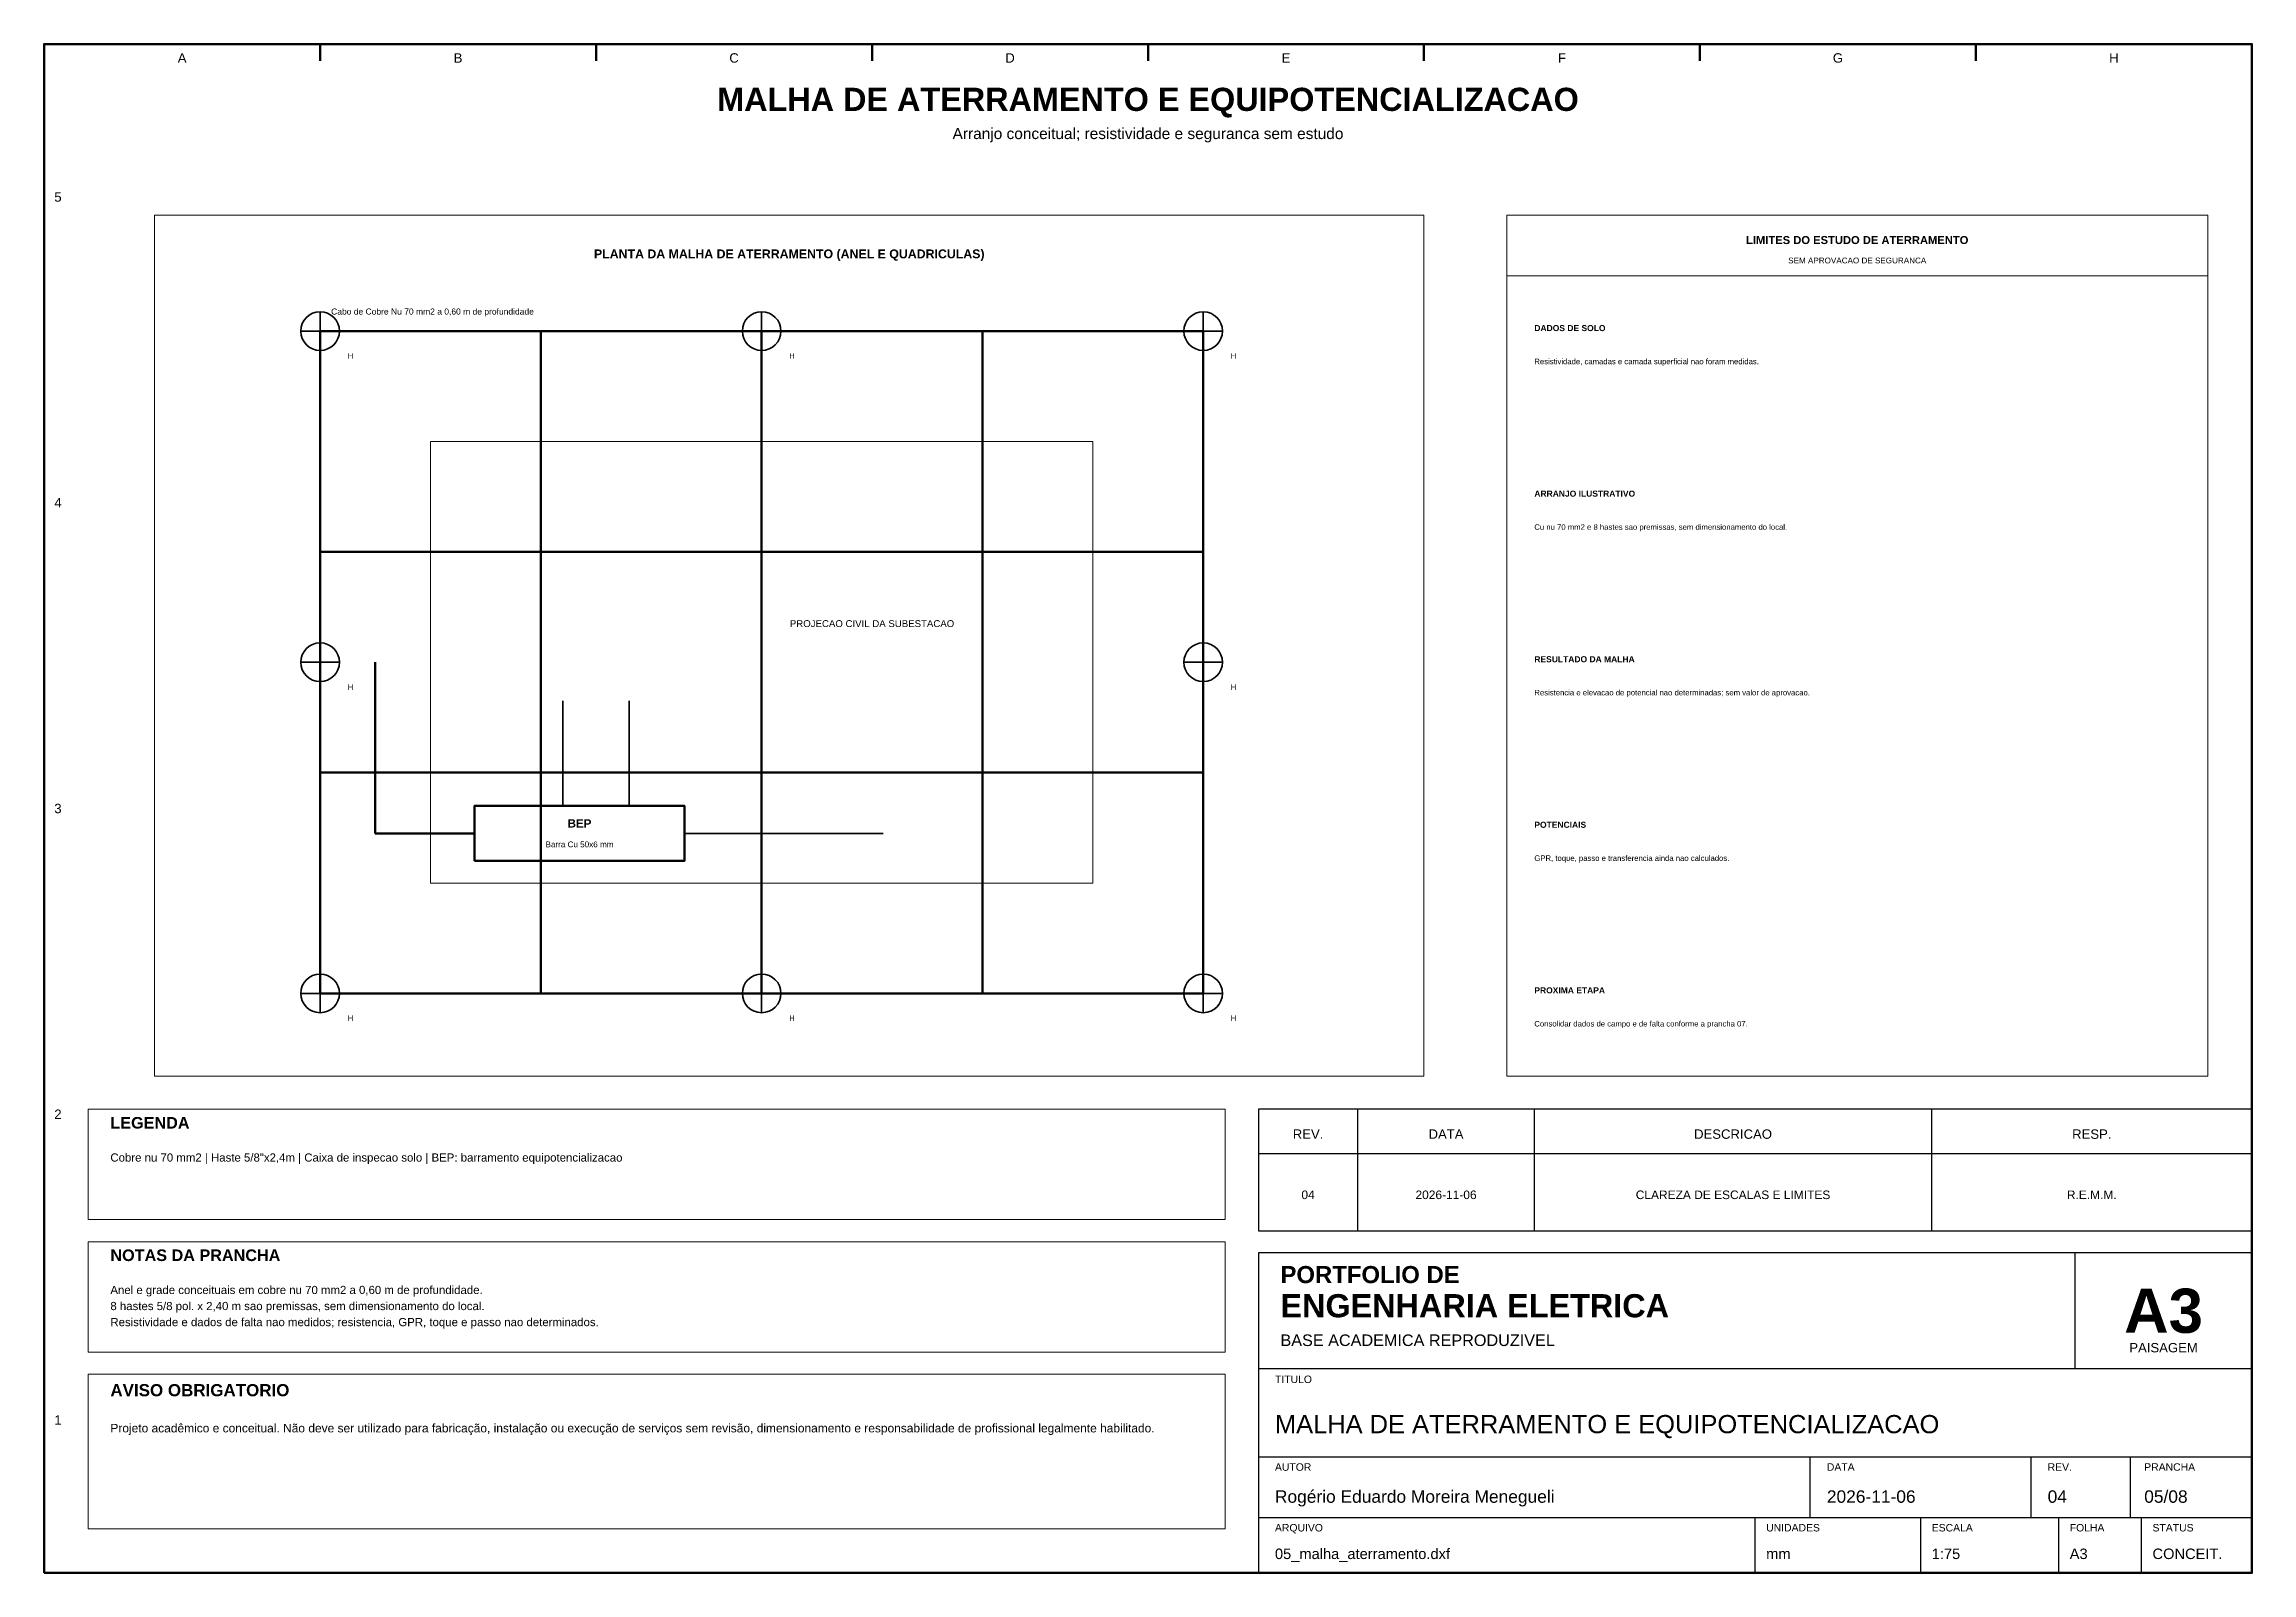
# Model space of a CAD drawing. Header units: millimetres. Extents: x 10 to 410, y 10 to 287.
import ezdxf
from ezdxf.enums import TextEntityAlignment as Align

# ---------------------------------------------------------------- set-up
doc = ezdxf.new("R2010")
doc.units = ezdxf.units.MM
for name, color, linetype, lineweight in [('00_MOLDURA', 7, 'CONTINUOUS', 50), ('01_CARIMBO', 7, 'CONTINUOUS', 25), ('02_TEXTO', 7, 'CONTINUOUS', 18), ('04_EQUIPAMENTOS', 32, 'CONTINUOUS', 35), ('05_POTENCIA', 12, 'CONTINUOUS', 50), ('08_CABOS', 124, 'CONTINUOUS', 35), ('11_ARQUITETURA', 253, 'CONTINUOUS', 18), ('12_LEGENDA', 7, 'CONTINUOUS', 18), ('13_NOTAS', 7, 'CONTINUOUS', 18)]:
    doc.layers.add(name, color=color, linetype=linetype, lineweight=lineweight)
doc.styles.add('PORTFOLIO_TEXTO', font='arial.ttf')
doc.styles.add('PORTFOLIO_TITULO', font='arialbd.ttf', dxfattribs={"width": 0.92})

# ---------------------------------------------------------------- blocks, each defined once
blk = doc.blocks.new('CARIMBO_A3')
at = {"layer": '01_CARIMBO'}
for p, q in [((148, 37), (148, 58)), ((0, 37), (180, 37)), ((0, 21), (180, 21)), ((100, 10), (100, 21)), ((140, 10), (140, 21)), ((158, 10), (158, 21)), ((0, 10), (180, 10)), ((90, 0), (90, 10)), ((120, 0), (120, 10)), ((145, 0), (145, 10)), ((160, 0), (160, 10))]:
    blk.add_line(p, q, dxfattribs=at)
blk.add_lwpolyline([(0, 0), (180, 0), (180, 58), (0, 58)], close=True, dxfattribs=at)
at = {"layer": '01_CARIMBO', "style": 'PORTFOLIO_TEXTO'}
for s, p in [('TITULO', (3, 34.4)), ('AUTOR', (3, 18.5)), ('DATA', (103, 18.5)), ('REV.', (143, 18.5)), ('PRANCHA', (160.5, 18.5)), ('ARQUIVO', (3, 7.5)), ('UNIDADES', (92, 7.5)), ('ESCALA', (122, 7.5)), ('FOLHA', (147, 7.5)), ('STATUS', (162, 7.5))]:
    blk.add_text(s, height=1.35, dxfattribs=at).set_placement(p)
at = {"layer": '02_TEXTO'}
for s, height, style, p in [('PORTFOLIO DE', 3.1, 'PORTFOLIO_TITULO', (4, 52.5)), ('ENGENHARIA ELETRICA', 4.2, 'PORTFOLIO_TITULO', (4, 46.3)), ('BASE ACADEMICA REPRODUZIVEL', 2.1, 'PORTFOLIO_TEXTO', (4, 41.1))]:
    blk.add_text(s, height=height, dxfattribs=dict(at, style=style)).set_placement(p)
for s, height, style, p in [('A3', 8, 'PORTFOLIO_TITULO', (164, 47.5)), ('PAISAGEM', 1.7, 'PORTFOLIO_TEXTO', (164, 40.8))]:
    blk.add_text(s, height=height, dxfattribs=dict(at, style=style)).set_placement(p, align=Align.MIDDLE_CENTER)
at = {"layer": '02_TEXTO', "style": 'PORTFOLIO_TEXTO'}
for tag, p, height in [('TITULO', (3, 25.3), 3.3), ('AUTOR', (3, 12.7), 2.25), ('DATA', (103, 12.7), 2.25), ('REVISAO', (143, 12.7), 2.25), ('PRANCHA', (160.5, 12.7), 2.25), ('ARQUIVO', (3, 2.5), 1.9), ('UNIDADES', (92, 2.5), 1.9), ('ESCALA', (122, 2.5), 1.9), ('FOLHA', (147, 2.5), 1.9), ('STATUS', (162, 2.5), 1.9)]:
    blk.add_attdef(tag, p, '', height=height, dxfattribs=at)

msp = doc.modelspace()

# ---------------------------------------------------------------- linework, layer by layer
at = {"layer": '00_MOLDURA'}
for p, q in [((60, 287), (60, 284)), ((110, 287), (110, 284)), ((160, 287), (160, 284)), ((210, 287), (210, 284)), ((260, 287), (260, 284)), ((310, 287), (310, 284)), ((360, 287), (360, 284))]:
    msp.add_line(p, q, dxfattribs=at)
msp.add_lwpolyline([(10, 10), (410, 10), (410, 287), (10, 287)], close=True, dxfattribs=at)
at = {"layer": '01_CARIMBO'}
for p, q in [((248, 72), (248, 94)), ((280, 72), (280, 94)), ((352, 72), (352, 94)), ((230, 86), (410, 86))]:
    msp.add_line(p, q, dxfattribs=at)
msp.add_lwpolyline([(230, 72), (410, 72), (410, 94), (230, 94)], close=True, dxfattribs=at)
at = {"layer": '04_EQUIPAMENTOS'}
for p, q in [((60, 231.5), (60, 238.5)), ((140, 231.5), (140, 238.5)), ((220, 231.5), (220, 238.5)), ((56.5, 235), (63.5, 235)), ((136.5, 235), (143.5, 235)), ((216.5, 235), (223.5, 235)), ((60, 171.5), (60, 178.5)), ((220, 171.5), (220, 178.5)), ((56.5, 175), (63.5, 175)), ((216.5, 175), (223.5, 175)), ((60, 111.5), (60, 118.5)), ((140, 111.5), (140, 118.5)), ((220, 111.5), (220, 118.5)), ((56.5, 115), (63.5, 115)), ((136.5, 115), (143.5, 115)), ((216.5, 115), (223.5, 115))]:
    msp.add_line(p, q, dxfattribs=at)
for centre in [(60, 235), (140, 235), (220, 235), (60, 175), (220, 175), (60, 115), (140, 115), (220, 115)]:
    msp.add_circle(centre, 3.5, dxfattribs=at)
at = {"layer": '05_POTENCIA'}
for p, q in [((100, 115), (100, 235)), ((140, 115), (140, 235)), ((180, 115), (180, 235)), ((60, 195), (220, 195)), ((70, 144), (70, 175)), ((60, 155), (220, 155)), ((88, 144), (70, 144))]:
    msp.add_line(p, q, dxfattribs=at)
for points in [[(60, 115), (220, 115), (220, 235), (60, 235)], [(88, 139), (126, 139), (126, 149), (88, 149)]]:
    msp.add_lwpolyline(points, close=True, dxfattribs=at)
at = {"layer": '08_CABOS'}
for p, q in [((104, 149), (104, 168)), ((116, 149), (116, 168)), ((126, 144), (162, 144))]:
    msp.add_line(p, q, dxfattribs=at)
at = {"layer": '11_ARQUITETURA'}
for points in [[(30, 100), (260, 100), (260, 256), (30, 256)], [(80, 135), (200, 135), (200, 215), (80, 215)]]:
    msp.add_lwpolyline(points, close=True, dxfattribs=at)
at = {"layer": '12_LEGENDA'}
msp.add_line((275, 245), (402, 245), dxfattribs=at)
for points in [[(275, 100), (402, 100), (402, 256), (275, 256)], [(18, 74), (224, 74), (224, 94), (18, 94)]]:
    msp.add_lwpolyline(points, close=True, dxfattribs=at)
at = {"layer": '13_NOTAS'}
for points in [[(18, 50), (224, 50), (224, 70), (18, 70)], [(18, 18), (224, 18), (224, 46), (18, 46)]]:
    msp.add_lwpolyline(points, close=True, dxfattribs=at)

# ---------------------------------------------------------------- block references
at = {"layer": '01_CARIMBO'}
msp.add_blockref('CARIMBO_A3', (230, 10), dxfattribs=at).add_auto_attribs({'TITULO': 'MALHA DE ATERRAMENTO E EQUIPOTENCIALIZACAO', 'AUTOR': 'Rogério Eduardo Moreira Menegueli', 'DATA': '2026-11-06', 'REVISAO': '04', 'PRANCHA': '05/08', 'ARQUIVO': '05_malha_aterramento.dxf', 'UNIDADES': 'mm', 'ESCALA': '1:75', 'FOLHA': 'A3', 'STATUS': 'CONCEIT.'})

# ---------------------------------------------------------------- texts
at = {"layer": '00_MOLDURA', "style": 'PORTFOLIO_TEXTO'}
for s, p in [('A', (35, 284.5)), ('B', (85, 284.5)), ('C', (135, 284.5)), ('D', (185, 284.5)), ('E', (235, 284.5)), ('F', (285, 284.5)), ('G', (335, 284.5)), ('H', (385, 284.5)), ('5', (12.5, 259.3)), ('4', (12.5, 203.9)), ('3', (12.5, 148.5)), ('2', (12.5, 93.1)), ('1', (12.5, 37.7))]:
    msp.add_text(s, height=1.7, dxfattribs=at).set_placement(p, align=Align.MIDDLE_CENTER)
at = {"layer": '01_CARIMBO', "style": 'PORTFOLIO_TEXTO'}
for s, p in [('REV.', (239, 89.5)), ('DATA', (264, 89.5)), ('DESCRICAO', (316, 89.5)), ('RESP.', (381, 89.5))]:
    msp.add_text(s, height=1.7, dxfattribs=at).set_placement(p, align=Align.MIDDLE_CENTER)
at = {"layer": '02_TEXTO'}
for s, height, style, p in [('MALHA DE ATERRAMENTO E EQUIPOTENCIALIZACAO', 4.2, 'PORTFOLIO_TITULO', (210, 277)), ('Arranjo conceitual; resistividade e seguranca sem estudo', 2, 'PORTFOLIO_TEXTO', (210, 270.8)), ('SEM APROVACAO DE SEGURANCA', 1.05, 'PORTFOLIO_TEXTO', (338.5, 247.8)), ('Barra Cu 50x6 mm', 1.05, 'PORTFOLIO_TEXTO', (107, 142)), ('04', 1.55, 'PORTFOLIO_TEXTO', (239, 78.5)), ('2026-11-06', 1.55, 'PORTFOLIO_TEXTO', (264, 78.5)), ('CLAREZA DE ESCALAS E LIMITES', 1.55, 'PORTFOLIO_TEXTO', (316, 78.5)), ('R.E.M.M.', 1.55, 'PORTFOLIO_TEXTO', (381, 78.5))]:
    msp.add_text(s, height=height, dxfattribs=dict(at, style=style)).set_placement(p, align=Align.MIDDLE_CENTER)
at = {"layer": '02_TEXTO', "char_height": 1, "width": 116, "attachment_point": 1, "line_spacing_factor": 1.18, "style": 'PORTFOLIO_TEXTO'}
for s, insert in [('Resistividade, camadas e camada superficial nao foram medidas.', (280, 230)), ('Cu nu 70 mm2 e 8 hastes sao premissas, sem dimensionamento do local.', (280, 200)), ('Resistencia e elevacao de potencial nao determinadas; sem valor de aprovacao.', (280, 170)), ('GPR, toque, passo e transferencia ainda nao calculados.', (280, 140)), ('Consolidar dados de campo e de falta conforme a prancha 07.', (280, 110))]:
    msp.add_mtext(s, dxfattribs=dict(at, insert=insert))
at = {"layer": '04_EQUIPAMENTOS', "style": 'PORTFOLIO_TEXTO'}
for p in [(65.5, 230.5), (145.5, 230.5), (225.5, 230.5), (65.5, 170.5), (225.5, 170.5), (65.5, 110.5), (145.5, 110.5), (225.5, 110.5)]:
    msp.add_text('H', height=1, dxfattribs=at).set_placement(p, align=Align.MIDDLE_CENTER)
at = {"layer": '05_POTENCIA', "style": 'PORTFOLIO_TEXTO'}
msp.add_text('Cabo de Cobre Nu 70 mm2 a 0,60 m de profundidade', height=1.1, dxfattribs=at).set_placement((62, 238))
at = {"layer": '05_POTENCIA', "style": 'PORTFOLIO_TITULO'}
msp.add_text('BEP', height=1.5, dxfattribs=at).set_placement((107, 145.8), align=Align.MIDDLE_CENTER)
at = {"layer": '12_LEGENDA'}
for s, height, style, p in [('LIMITES DO ESTUDO DE ATERRAMENTO', 1.45, 'PORTFOLIO_TITULO', (338.5, 251.5)), ('PLANTA DA MALHA DE ATERRAMENTO (ANEL E QUADRICULAS)', 1.6, 'PORTFOLIO_TITULO', (145, 249)), ('PROJECAO CIVIL DA SUBESTACAO', 1.25, 'PORTFOLIO_TEXTO', (160, 182))]:
    msp.add_text(s, height=height, dxfattribs=dict(at, style=style)).set_placement(p, align=Align.MIDDLE_CENTER)
at = {"layer": '12_LEGENDA', "style": 'PORTFOLIO_TITULO'}
for s, height, p in [('DADOS DE SOLO', 1.1, (280, 235)), ('ARRANJO ILUSTRATIVO', 1.1, (280, 205)), ('RESULTADO DA MALHA', 1.1, (280, 175)), ('POTENCIAIS', 1.1, (280, 145)), ('PROXIMA ETAPA', 1.1, (280, 115)), ('LEGENDA', 2.1, (22, 90.5))]:
    msp.add_text(s, height=height, dxfattribs=at).set_placement(p)
at = {"layer": '12_LEGENDA', "insert": (22, 86), "char_height": 1.48, "width": 198, "attachment_point": 1, "line_spacing_factor": 1.18, "style": 'PORTFOLIO_TEXTO'}
msp.add_mtext('Cobre nu 70 mm2 | Haste 5/8"x2,4m | Caixa de inspecao solo | BEP: barramento equipotencializacao', dxfattribs=at)
at = {"layer": '13_NOTAS', "style": 'PORTFOLIO_TITULO'}
for s, height, p in [('NOTAS DA PRANCHA', 2.1, (22, 66.5)), ('AVISO OBRIGATORIO', 2.2, (22, 42))]:
    msp.add_text(s, height=height, dxfattribs=at).set_placement(p)
at = {"layer": '13_NOTAS', "width": 198, "attachment_point": 1, "line_spacing_factor": 1.18, "style": 'PORTFOLIO_TEXTO'}
for s, insert, char_height in [('Anel e grade conceituais em cobre nu 70 mm2 a 0,60 m de profundidade.\\P8 hastes 5/8 pol. x 2,40 m sao premissas, sem dimensionamento do local.\\PResistividade e dados de falta nao medidos; resistencia, GPR, toque e passo nao determinados.', (22, 62), 1.48), ('Projeto acadêmico e conceitual. Não deve ser utilizado para fabricação, instalação ou execução de serviços sem revisão, dimensionamento e responsabilidade de profissional legalmente habilitado.', (22, 37), 1.55)]:
    msp.add_mtext(s, dxfattribs=dict(at, insert=insert, char_height=char_height))

doc.saveas('drawing.dxf')
